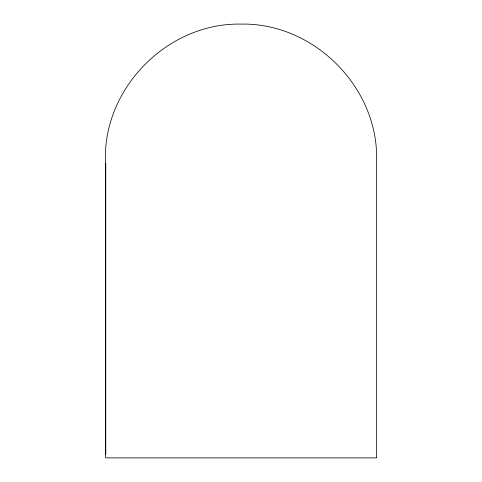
<?xml version="1.0" encoding="UTF-8"?>
<svg xmlns="http://www.w3.org/2000/svg" width="482" height="482" viewBox="0 0 482 482"><rect width="100%" height="100%" fill="white"/><g stroke="black" fill="none" stroke-linecap="round" stroke-linejoin="round"><path stroke-width="0.72" d="M105.636 454.104L105.636 163.531M376.581 457.412L376.099 457.9L105.901 457.9L105.371 457.364L105.371 159.729C103.931 86.971 168.242 22.66 241 24.1C313.758 22.66 378.069 86.971 376.629 159.729L376.629 457.364M105.769 163.199L105.769 454.43"/></g></svg>
